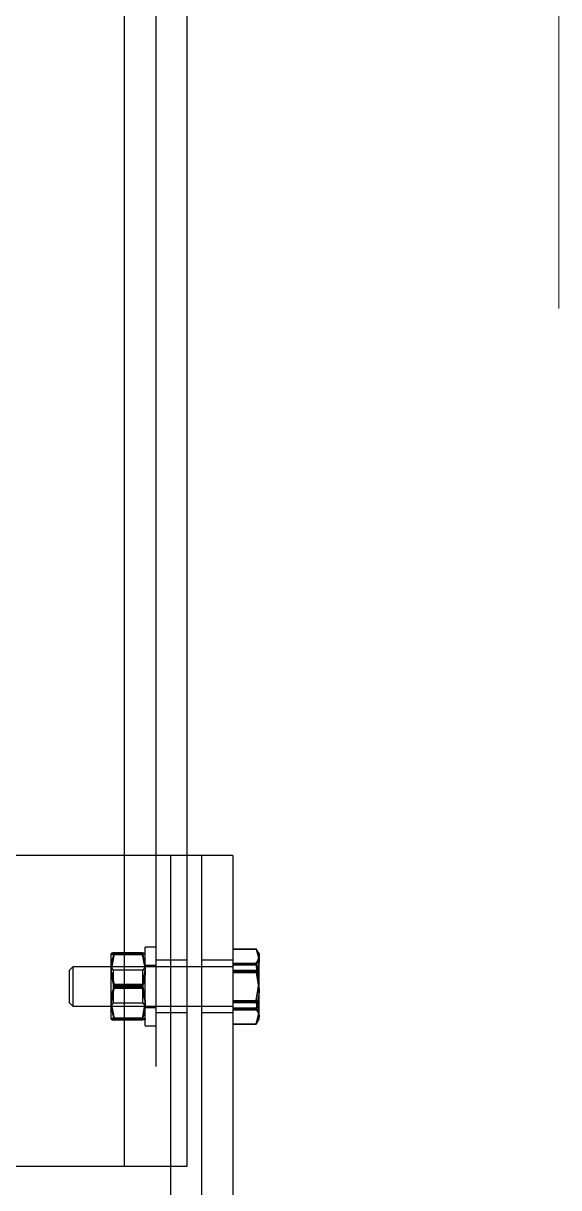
# Model space of a CAD drawing. Header units: metres. Extents: x 0 to 63075, y 0 to 44550.
# Drawn here: x 14365.1 to 14446.9, y 28737.1 to 28914.9 of the extents above; entities that cross this region are included whole.
import ezdxf

# ---------------------------------------------------------------- set-up
doc = ezdxf.new("R2010")
doc.units = ezdxf.units.M
doc.header["$LTSCALE"] = 75
for name, pattern in [('CENTER2', [28.575, 19.05, -3.175, 3.175, -3.175]), ('CENTERX2', [101.6, 63.5, -12.7, 12.7, -12.7]), ('HIDDEN2', [4.7625, 3.175, -1.5875])]:
    doc.linetypes.add(name, pattern=pattern)
for name, color, linetype in [('SC1', 7, 'CENTER2'), ('SDM', 7, 'Continuous'), ('SL4', 4, 'Continuous'), ('ST1', 7, 'HIDDEN2')]:
    doc.layers.add(name, color=color, linetype=linetype)

# ---------------------------------------------------------------- blocks, each defined once
blk = doc.blocks.new('A$Ca53c419a')
at = {"layer": 'SL4'}
for p, q in [((2339.74, 215.76), (2339.74, 281.24)), ((2339.74, 215.76), (3664.71, 215.76)), ((2339.74, 206.24), (2339.74, 215.76)), ((2339.74, 208.76), (2334.74, 208.76)), ((3664.71, 206.24), (2339.74, 206.24)), ((2364.24, 206.24), (2364.24, 204)), ((2370.24, 204), (2370.24, 206.24)), ((2387.24, 204), (2387.24, 206.24)), ((2387.24, 204), (2287.24, 204)), ((2387.24, 199.24), (2387.24, 204)), ((2387.24, 199.24), (2287.24, 199.24)), ((2361.48, 199.24), (2361.48, 195.68)), ((2361.49, 199.24), (2361.49, 195.68)), ((2361.52, 199.24), (2361.52, 195.68)), ((2363.67, 199.24), (2363.67, 195.68)), ((2369.38, 199.24), (2369.38, 195.68)), ((2372.95, 199.24), (2372.95, 195.68)), ((2372.99, 199.24), (2372.99, 195.68)), ((2372.99, 199.24), (2372.99, 195.68)), ((2369.38, 195.68), (2366.52, 195.24)), ((2372.95, 195.68), (2371.17, 195.24)), ((2372.61, 195.51), (2372.95, 195.68)), ((2361.72, 195.53), (2361.85, 195.46)), ((2361.85, 195.46), (2362.24, 195.24)), ((2362.24, 195.24), (2362.59, 195.24)), ((2362.59, 195.24), (2366.52, 195.24)), ((2366.52, 195.24), (2371.17, 195.24)), ((2372.24, 195.24), (2371.17, 195.24)), ((2372.24, 195.24), (2372.62, 195.46))]:
    blk.add_line(p, q, dxfattribs=at)
for points, knots in [([(2362.59, 195.24), (2362.31, 195.29), (2361.95, 195.37), (2361.6, 195.63), (2361.52, 195.68)], [0, 0, 0, 0, 0.788999, 1, 1, 1, 1]), ([(2363.67, 195.68), (2363.39, 195.5), (2363.04, 195.26), (2362.68, 195.24), (2362.59, 195.24)], [0, 0, 0, 0, 0.768151, 1, 1, 1, 1]), ([(2366.52, 195.24), (2366.46, 195.24), (2365.49, 195.24), (2364.55, 195.47), (2363.67, 195.68)], [0, 0, 0, 0, 0.070201, 1, 1, 1, 1]), ([(2371.17, 195.24), (2371.12, 195.24), (2370.52, 195.24), (2369.93, 195.47), (2369.38, 195.68)], [0, 0, 0, 0, 0.070201, 1, 1, 1, 1])]:
    blk.add_open_spline(points, degree=3, knots=knots, dxfattribs=at)
at = {"layer": 'ST1'}
for p, q in [((2387.24, 208.76), (2387.24, 281.24)), ((2364.79, 224.24), (2364.24, 223.68)), ((2369.68, 224.24), (2364.79, 224.24)), ((2370.24, 223.68), (2369.68, 224.24)), ((2370.24, 223.68), (2364.24, 223.68)), ((2364.24, 223.68), (2364.24, 206.24)), ((2370.24, 206.24), (2370.24, 223.68)), ((2362.1, 217.35), (2364.52, 217.8)), ((2362.1, 213.04), (2362.1, 217.35)), ((2362.12, 217.35), (2363.73, 217.64)), ((2362.12, 213.04), (2362.12, 217.35)), ((2362.2, 213.04), (2362.2, 217.35)), ((2362.21, 213.04), (2362.21, 217.35)), ((2362.24, 217.8), (2364.68, 217.8)), ((2362.24, 217.8), (2362.24, 217.8)), ((2362.27, 217.35), (2364.79, 217.8)), ((2362.27, 213.04), (2362.27, 217.35)), ((2362.27, 213.04), (2362.27, 217.35)), ((2363.97, 217.65), (2362.36, 217.35)), ((2362.36, 213.04), (2362.36, 217.35)), ((2362.39, 213.04), (2362.39, 217.35)), ((2364.24, 217.8), (2364.74, 217.45)), ((2367.16, 217.35), (2364.68, 217.8)), ((2364.68, 217.8), (2369.68, 217.8)), ((2364.74, 217.45), (2369.74, 217.45)), ((2364.74, 217.45), (2364.74, 212.97)), ((2367.3, 217.35), (2364.78, 217.8)), ((2367.53, 217.35), (2364.96, 217.8)), ((2365.15, 217.71), (2367, 217.35)), ((2367.48, 217.35), (2365.41, 217.71)), ((2366.94, 217.35), (2369.51, 217.8)), ((2366.94, 213.04), (2366.94, 217.35)), ((2367, 217.35), (2369.06, 217.71)), ((2367, 213.04), (2367, 217.35)), ((2367.16, 213.04), (2367.16, 217.35)), ((2367.18, 213.04), (2367.18, 217.35)), ((2367.3, 213.04), (2367.3, 217.35)), ((2367.31, 217.35), (2369.79, 217.8)), ((2367.31, 213.04), (2367.31, 217.35)), ((2369.33, 217.71), (2367.48, 217.35)), ((2367.48, 213.04), (2367.48, 217.35)), ((2367.53, 213.04), (2367.53, 217.35)), ((2372.2, 217.35), (2369.68, 217.8)), ((2369.68, 217.8), (2372.24, 217.8)), ((2369.74, 217.45), (2370.24, 217.8)), ((2369.74, 217.45), (2369.74, 217.45)), ((2369.74, 212.97), (2369.74, 217.45)), ((2372.27, 217.35), (2369.78, 217.8)), ((2372.38, 217.35), (2369.96, 217.8)), ((2370.51, 217.65), (2372.11, 217.35)), ((2372.35, 217.35), (2370.75, 217.64)), ((2372.08, 213.04), (2372.08, 217.35)), ((2372.11, 213.04), (2372.11, 217.35)), ((2372.2, 213.04), (2372.2, 217.35)), ((2372.21, 213.04), (2372.21, 217.35)), ((2372.24, 217.8), (2372.23, 217.8)), ((2372.24, 217.8), (2372.24, 217.8)), ((2372.24, 217.79), (2372.24, 217.8)), ((2372.24, 217.8), (2372.24, 217.8)), ((2372.24, 217.79), (2372.24, 217.79)), ((2372.27, 213.04), (2372.27, 217.35)), ((2372.27, 213.04), (2372.27, 217.35)), ((2372.35, 213.04), (2372.35, 217.35)), ((2372.38, 213.04), (2372.38, 217.35)), ((2339.74, 215.76), (3664.71, 215.76)), ((2361.24, 212.6), (2361.67, 212.6)), ((2361.24, 212.6), (2361.24, 211)), ((2361.67, 212.6), (2373.24, 212.6)), ((2362.1, 213.04), (2364.52, 212.6)), ((2362.12, 213.04), (2363.73, 212.75)), ((2362.23, 212.6), (2362.23, 212.6)), ((2362.23, 212.6), (2362.24, 212.6)), ((2362.24, 212.6), (2362.24, 212.6)), ((2362.27, 213.04), (2364.79, 212.6)), ((2363.97, 212.74), (2362.36, 213.04)), ((2364.04, 212.6), (2364.04, 211)), ((2364.74, 212.97), (2364.24, 212.62)), ((2364.24, 212.62), (2370.24, 212.62)), ((2364.24, 212.62), (2364.24, 212.6)), ((2367.16, 213.04), (2364.68, 212.6)), ((2364.74, 212.97), (2364.74, 212.97)), ((2364.74, 212.97), (2369.74, 212.97)), ((2367.3, 213.04), (2364.78, 212.6)), ((2367.53, 213.04), (2364.96, 212.6)), ((2365.15, 212.68), (2367, 213.04)), ((2367.48, 213.04), (2365.41, 212.68)), ((2366.94, 213.04), (2369.51, 212.6)), ((2367, 213.04), (2369.06, 212.68)), ((2367.31, 213.04), (2369.79, 212.6)), ((2369.33, 212.68), (2367.48, 213.04)), ((2372.2, 213.04), (2369.68, 212.6)), ((2370.24, 212.62), (2369.74, 212.97)), ((2372.27, 213.04), (2369.78, 212.6)), ((2372.38, 213.04), (2369.96, 212.6)), ((2370.24, 212.62), (2370.24, 212.62)), ((2370.24, 212.6), (2370.24, 212.62)), ((2370.44, 211), (2370.44, 212.6)), ((2370.51, 212.74), (2372.11, 213.04)), ((2372.35, 213.04), (2370.75, 212.75)), ((2372.24, 212.6), (2372.24, 212.6)), ((2372.24, 212.6), (2372.24, 212.6)), ((2372.24, 212.6), (2372.24, 212.6)), ((2373.24, 211), (2373.24, 212.6)), ((3664.71, 211), (2339.74, 211)), ((2363.24, 211), (2363.24, 206.24)), ((2371.24, 206.24), (2371.24, 211)), ((2387.24, 208.76), (2287.24, 208.76)), ((2387.24, 208.76), (2339.74, 208.76)), ((2387.24, 206.24), (2387.24, 208.76)), ((2363.24, 204), (2363.24, 199.24)), ((2364.24, 204), (2364.24, 199.24)), ((2370.24, 199.24), (2370.24, 204)), ((2371.24, 199.24), (2371.24, 204)), ((2361.51, 199.24), (2361.51, 195.68)), ((2363.77, 199.24), (2363.77, 195.68)), ((2363.92, 199.24), (2363.92, 195.68)), ((2363.96, 199.24), (2363.96, 195.68)), ((2364.76, 199.24), (2364.76, 195.68)), ((2364.81, 199.24), (2364.81, 195.68)), ((2364.97, 199.24), (2364.97, 195.68)), ((2365.09, 199.24), (2365.09, 195.68)), ((2369.51, 199.24), (2369.51, 195.68)), ((2369.67, 199.24), (2369.67, 195.68)), ((2369.72, 199.24), (2369.72, 195.68)), ((2370.51, 199.24), (2370.51, 195.68)), ((2370.56, 199.24), (2370.56, 195.68)), ((2370.7, 199.24), (2370.7, 195.68)), ((2370.81, 199.24), (2370.81, 195.68)), ((2372.97, 199.24), (2372.97, 195.68)), ((2361.48, 195.68), (2363.12, 195.24)), ((2361.49, 195.68), (2363.15, 195.24)), ((2361.51, 195.68), (2363.24, 195.24)), ((2361.52, 195.68), (2363.31, 195.24)), ((2364.76, 195.68), (2367.63, 195.24)), ((2364.81, 195.68), (2367.68, 195.24)), ((2364.97, 195.68), (2367.84, 195.24)), ((2365.09, 195.68), (2367.95, 195.24)), ((2369.51, 195.68), (2366.64, 195.24)), ((2369.67, 195.68), (2366.79, 195.24)), ((2369.72, 195.68), (2366.84, 195.24)), ((2372.97, 195.68), (2371.24, 195.24)), ((2372.99, 195.68), (2371.33, 195.24)), ((2372.99, 195.68), (2371.36, 195.24)), ((2372.73, 195.57), (2372.99, 195.68)), ((2361.7, 195.55), (2361.72, 195.53)), ((2362.64, 195.24), (2361.82, 195.5)), ((2372.62, 195.46), (2372.75, 195.53)), ((2372.75, 195.53), (2372.78, 195.55))]:
    blk.add_line(p, q, dxfattribs=at)
for points, knots in [([(2362.24, 217.8), (2362.23, 217.79), (2362.18, 217.77), (2362.13, 217.53), (2362.1, 217.35)], [0, 0, 0, 0, 0.2686336, 1, 1, 1, 1]), ([(2362.24, 217.8), (2362.23, 217.79), (2362.19, 217.77), (2362.15, 217.53), (2362.12, 217.35)], [0, 0, 0, 0, 0.268634, 1, 1, 1, 1]), ([(2364.68, 217.8), (2364.62, 217.8), (2363.79, 217.79), (2362.96, 217.56), (2362.2, 217.35)], [0, 0, 0, 0, 0.070201, 1, 1, 1, 1]), ([(2362.2, 217.35), (2362.2, 217.42), (2362.22, 217.68), (2362.23, 217.75), (2362.24, 217.8)], [0, 0, 0, 0, 0.257551, 1, 1, 1, 1]), ([(2362.39, 217.35), (2362.38, 217.42), (2362.33, 217.68), (2362.28, 217.75), (2362.24, 217.8)], [0, 0, 0, 0, 0.257551, 1, 1, 1, 1]), ([(2362.36, 217.35), (2362.35, 217.42), (2362.31, 217.68), (2362.27, 217.75), (2362.24, 217.8)], [0, 0, 0, 0, 0.257551, 1, 1, 1, 1]), ([(2362.24, 217.8), (2362.24, 217.79), (2362.25, 217.77), (2362.27, 217.53), (2362.27, 217.35)], [0, 0, 0, 0, 0.268634, 1, 1, 1, 1]), ([(2364.78, 217.8), (2364.72, 217.8), (2363.87, 217.79), (2363.04, 217.56), (2362.27, 217.35)], [0, 0, 0, 0, 0.070201, 1, 1, 1, 1]), ([(2364.96, 217.8), (2364.9, 217.8), (2364.03, 217.79), (2363.18, 217.56), (2362.39, 217.35)], [0, 0, 0, 0, 0.0702006, 1, 1, 1, 1]), ([(2364.52, 217.8), (2364.58, 217.8), (2365.39, 217.79), (2366.2, 217.56), (2366.94, 217.35)], [0, 0, 0, 0, 0.0702006, 1, 1, 1, 1]), ([(2364.79, 217.8), (2364.85, 217.8), (2365.7, 217.79), (2366.54, 217.56), (2367.31, 217.35)], [0, 0, 0, 0, 0.070201, 1, 1, 1, 1]), ([(2369.68, 217.8), (2369.62, 217.8), (2368.77, 217.79), (2367.94, 217.56), (2367.16, 217.35)], [0, 0, 0, 0, 0.0702006, 1, 1, 1, 1]), ([(2369.78, 217.8), (2369.72, 217.8), (2368.89, 217.79), (2368.06, 217.56), (2367.3, 217.35)], [0, 0, 0, 0, 0.0702006, 1, 1, 1, 1]), ([(2369.96, 217.8), (2369.9, 217.8), (2369.08, 217.79), (2368.28, 217.56), (2367.53, 217.35)], [0, 0, 0, 0, 0.0702006, 1, 1, 1, 1]), ([(2369.51, 217.8), (2369.57, 217.8), (2370.44, 217.79), (2371.29, 217.56), (2372.08, 217.35)], [0, 0, 0, 0, 0.070201, 1, 1, 1, 1]), ([(2369.79, 217.8), (2369.85, 217.8), (2370.69, 217.79), (2371.51, 217.56), (2372.27, 217.35)], [0, 0, 0, 0, 0.070201, 1, 1, 1, 1]), ([(2372.23, 217.8), (2372.22, 217.79), (2372.17, 217.77), (2372.12, 217.53), (2372.08, 217.35)], [0, 0, 0, 0, 0.268634, 1, 1, 1, 1]), ([(2372.23, 217.8), (2372.22, 217.79), (2372.18, 217.77), (2372.14, 217.53), (2372.11, 217.35)], [0, 0, 0, 0, 0.268634, 1, 1, 1, 1]), ([(2372.2, 217.35), (2372.2, 217.42), (2372.22, 217.68), (2372.23, 217.75), (2372.24, 217.8)], [0, 0, 0, 0, 0.257551, 1, 1, 1, 1]), ([(2372.35, 217.35), (2372.34, 217.42), (2372.3, 217.68), (2372.26, 217.75), (2372.23, 217.8)], [0, 0, 0, 0, 0.257551, 1, 1, 1, 1]), ([(2372.24, 217.8), (2372.24, 217.79), (2372.25, 217.77), (2372.27, 217.53), (2372.27, 217.35)], [0, 0, 0, 0, 0.268634, 1, 1, 1, 1]), ([(2372.38, 217.35), (2372.37, 217.42), (2372.32, 217.66), (2372.28, 217.72), (2372.24, 217.77)], [0, 0, 0, 0, 0.282203, 1, 1, 1, 1]), ([(2362.23, 212.61), (2362.22, 212.61), (2362.18, 212.64), (2362.13, 212.86), (2362.1, 213.04)], [0, 0, 0, 0, 0.198281, 1, 1, 1, 1]), ([(2362.23, 212.61), (2362.23, 212.61), (2362.19, 212.64), (2362.15, 212.87), (2362.12, 213.04)], [0, 0, 0, 0, 0.212655, 1, 1, 1, 1]), ([(2364.68, 212.6), (2364.62, 212.6), (2363.79, 212.6), (2362.96, 212.83), (2362.2, 213.04)], [0, 0, 0, 0, 0.070201, 1, 1, 1, 1]), ([(2362.2, 213.04), (2362.2, 212.98), (2362.22, 212.71), (2362.23, 212.65), (2362.24, 212.6)], [0, 0, 0, 0, 0.257551, 1, 1, 1, 1]), ([(2362.39, 213.04), (2362.38, 212.98), (2362.33, 212.71), (2362.28, 212.65), (2362.24, 212.6)], [0, 0, 0, 0, 0.257551, 1, 1, 1, 1]), ([(2362.36, 213.04), (2362.35, 212.98), (2362.31, 212.71), (2362.27, 212.65), (2362.24, 212.6)], [0, 0, 0, 0, 0.257551, 1, 1, 1, 1]), ([(2362.24, 212.6), (2362.24, 212.6), (2362.25, 212.63), (2362.27, 212.87), (2362.27, 213.04)], [0, 0, 0, 0, 0.2686336, 1, 1, 1, 1]), ([(2364.78, 212.6), (2364.72, 212.6), (2363.87, 212.6), (2363.04, 212.83), (2362.27, 213.04)], [0, 0, 0, 0, 0.070201, 1, 1, 1, 1]), ([(2364.96, 212.6), (2364.9, 212.6), (2364.03, 212.6), (2363.18, 212.83), (2362.39, 213.04)], [0, 0, 0, 0, 0.070201, 1, 1, 1, 1]), ([(2364.52, 212.6), (2364.58, 212.6), (2365.39, 212.6), (2366.2, 212.83), (2366.94, 213.04)], [0, 0, 0, 0, 0.0702006, 1, 1, 1, 1]), ([(2364.79, 212.6), (2364.85, 212.6), (2365.7, 212.6), (2366.54, 212.83), (2367.31, 213.04)], [0, 0, 0, 0, 0.0702006, 1, 1, 1, 1]), ([(2369.68, 212.6), (2369.62, 212.6), (2368.77, 212.6), (2367.94, 212.83), (2367.16, 213.04)], [0, 0, 0, 0, 0.070201, 1, 1, 1, 1]), ([(2369.78, 212.6), (2369.72, 212.6), (2368.89, 212.6), (2368.06, 212.83), (2367.3, 213.04)], [0, 0, 0, 0, 0.070201, 1, 1, 1, 1]), ([(2369.96, 212.6), (2369.9, 212.6), (2369.08, 212.6), (2368.28, 212.83), (2367.53, 213.04)], [0, 0, 0, 0, 0.070201, 1, 1, 1, 1]), ([(2369.51, 212.6), (2369.57, 212.6), (2370.44, 212.6), (2371.29, 212.83), (2372.08, 213.04)], [0, 0, 0, 0, 0.070201, 1, 1, 1, 1]), ([(2369.79, 212.6), (2369.85, 212.6), (2370.69, 212.6), (2371.51, 212.83), (2372.27, 213.04)], [0, 0, 0, 0, 0.070201, 1, 1, 1, 1]), ([(2372.23, 212.6), (2372.22, 212.6), (2372.17, 212.63), (2372.12, 212.87), (2372.08, 213.04)], [0, 0, 0, 0, 0.268634, 1, 1, 1, 1]), ([(2372.23, 212.6), (2372.22, 212.6), (2372.18, 212.63), (2372.14, 212.87), (2372.11, 213.04)], [0, 0, 0, 0, 0.2686336, 1, 1, 1, 1]), ([(2372.2, 213.04), (2372.2, 212.98), (2372.22, 212.71), (2372.23, 212.65), (2372.24, 212.6)], [0, 0, 0, 0, 0.257551, 1, 1, 1, 1]), ([(2372.38, 213.04), (2372.37, 212.98), (2372.32, 212.74), (2372.28, 212.67), (2372.24, 212.63)], [0, 0, 0, 0, 0.28212, 1, 1, 1, 1]), ([(2372.35, 213.04), (2372.34, 212.98), (2372.31, 212.73), (2372.27, 212.67), (2372.24, 212.62)], [0, 0, 0, 0, 0.277115, 1, 1, 1, 1]), ([(2372.24, 212.6), (2372.24, 212.6), (2372.25, 212.63), (2372.27, 212.87), (2372.27, 213.04)], [0, 0, 0, 0, 0.268634, 1, 1, 1, 1]), ([(2362.7, 195.24), (2362.38, 195.29), (2361.97, 195.37), (2361.57, 195.63), (2361.49, 195.68)], [0, 0, 0, 0, 0.788999, 1, 1, 1, 1]), ([(2363.77, 195.68), (2363.49, 195.5), (2363.11, 195.26), (2362.73, 195.24), (2362.64, 195.24)], [0, 0, 0, 0, 0.768151, 1, 1, 1, 1]), ([(2363.92, 195.68), (2363.61, 195.5), (2363.21, 195.26), (2362.8, 195.24), (2362.7, 195.24)], [0, 0, 0, 0, 0.7681507, 1, 1, 1, 1]), ([(2363.96, 195.68), (2363.65, 195.5), (2363.24, 195.26), (2362.82, 195.24), (2362.72, 195.24)], [0, 0, 0, 0, 0.768151, 1, 1, 1, 1]), ([(2363.12, 195.24), (2363.16, 195.24), (2363.71, 195.24), (2364.25, 195.47), (2364.76, 195.68)], [0, 0, 0, 0, 0.070201, 1, 1, 1, 1]), ([(2363.15, 195.24), (2363.19, 195.24), (2363.75, 195.24), (2364.3, 195.47), (2364.81, 195.68)], [0, 0, 0, 0, 0.070201, 1, 1, 1, 1]), ([(2363.24, 195.24), (2363.28, 195.24), (2363.86, 195.24), (2364.44, 195.47), (2364.97, 195.68)], [0, 0, 0, 0, 0.070201, 1, 1, 1, 1]), ([(2363.31, 195.24), (2363.35, 195.24), (2363.95, 195.24), (2364.55, 195.47), (2365.09, 195.68)], [0, 0, 0, 0, 0.070201, 1, 1, 1, 1]), ([(2366.64, 195.24), (2366.57, 195.24), (2365.6, 195.24), (2364.66, 195.47), (2363.77, 195.68)], [0, 0, 0, 0, 0.070201, 1, 1, 1, 1]), ([(2366.79, 195.24), (2366.73, 195.24), (2365.75, 195.24), (2364.8, 195.47), (2363.92, 195.68)], [0, 0, 0, 0, 0.070201, 1, 1, 1, 1]), ([(2366.84, 195.24), (2366.77, 195.24), (2365.8, 195.24), (2364.85, 195.47), (2363.96, 195.68)], [0, 0, 0, 0, 0.070201, 1, 1, 1, 1]), ([(2367.63, 195.24), (2367.7, 195.24), (2368.67, 195.24), (2369.63, 195.47), (2370.51, 195.68)], [0, 0, 0, 0, 0.070201, 1, 1, 1, 1]), ([(2367.68, 195.24), (2367.75, 195.24), (2368.72, 195.24), (2369.67, 195.47), (2370.56, 195.68)], [0, 0, 0, 0, 0.070201, 1, 1, 1, 1]), ([(2367.84, 195.24), (2367.9, 195.24), (2368.87, 195.24), (2369.82, 195.47), (2370.7, 195.68)], [0, 0, 0, 0, 0.070201, 1, 1, 1, 1]), ([(2367.95, 195.24), (2368.02, 195.24), (2368.98, 195.24), (2369.93, 195.47), (2370.81, 195.68)], [0, 0, 0, 0, 0.070201, 1, 1, 1, 1]), ([(2371.24, 195.24), (2371.2, 195.24), (2370.61, 195.24), (2370.04, 195.47), (2369.51, 195.68)], [0, 0, 0, 0, 0.070201, 1, 1, 1, 1]), ([(2371.33, 195.24), (2371.29, 195.24), (2370.73, 195.24), (2370.18, 195.47), (2369.67, 195.68)], [0, 0, 0, 0, 0.0702006, 1, 1, 1, 1]), ([(2371.36, 195.24), (2371.32, 195.24), (2370.76, 195.24), (2370.22, 195.47), (2369.72, 195.68)], [0, 0, 0, 0, 0.0702006, 1, 1, 1, 1]), ([(2370.51, 195.68), (2370.6, 195.63), (2371, 195.37), (2371.42, 195.29), (2371.75, 195.24)], [0, 0, 0, 0, 0.2110008, 1, 1, 1, 1]), ([(2370.56, 195.68), (2370.64, 195.63), (2371.04, 195.37), (2371.45, 195.29), (2371.77, 195.24)], [0, 0, 0, 0, 0.211001, 1, 1, 1, 1]), ([(2370.7, 195.68), (2370.78, 195.63), (2371.15, 195.37), (2371.53, 195.29), (2371.84, 195.24)], [0, 0, 0, 0, 0.211001, 1, 1, 1, 1]), ([(2370.81, 195.68), (2370.88, 195.63), (2371.23, 195.37), (2371.59, 195.29), (2371.88, 195.24)], [0, 0, 0, 0, 0.211001, 1, 1, 1, 1]), ([(2362.72, 195.24), (2362.39, 195.28), (2362.05, 195.33), (2361.73, 195.53), (2361.72, 195.54)], [0, 0, 0, 0, 0.980111, 1, 1, 1, 1]), ([(2371.75, 195.24), (2371.85, 195.24), (2372.19, 195.26), (2372.52, 195.44), (2372.76, 195.58)], [0, 0, 0, 0, 0.286911, 1, 1, 1, 1]), ([(2371.77, 195.24), (2371.87, 195.24), (2372.08, 195.24), (2372.29, 195.36), (2372.41, 195.42)], [0, 0, 0, 0, 0.442229, 1, 1, 1, 1]), ([(2371.84, 195.24), (2371.92, 195.24), (2372.2, 195.25), (2372.47, 195.42), (2372.66, 195.53)], [0, 0, 0, 0, 0.320326, 1, 1, 1, 1]), ([(2371.88, 195.24), (2371.96, 195.24), (2372.21, 195.25), (2372.45, 195.41), (2372.61, 195.51)], [0, 0, 0, 0, 0.342658, 1, 1, 1, 1])]:
    blk.add_open_spline(points, degree=3, knots=knots, dxfattribs=at)

msp = doc.modelspace()

# ---------------------------------------------------------------- linework, layer by layer
at = {"layer": 'SC1', "color": 7, "linetype": 'CENTERX2', "lineweight": 9}
msp.add_line((14446.85, 28871.35), (14446.85, 42486.1), dxfattribs=at)

# ---------------------------------------------------------------- block references
at = {"layer": 'SDM', "rotation": 90}
msp.add_blockref('A$Ca53c419a', (14596.36, 26400.6), dxfattribs=at)

doc.saveas('drawing.dxf')
